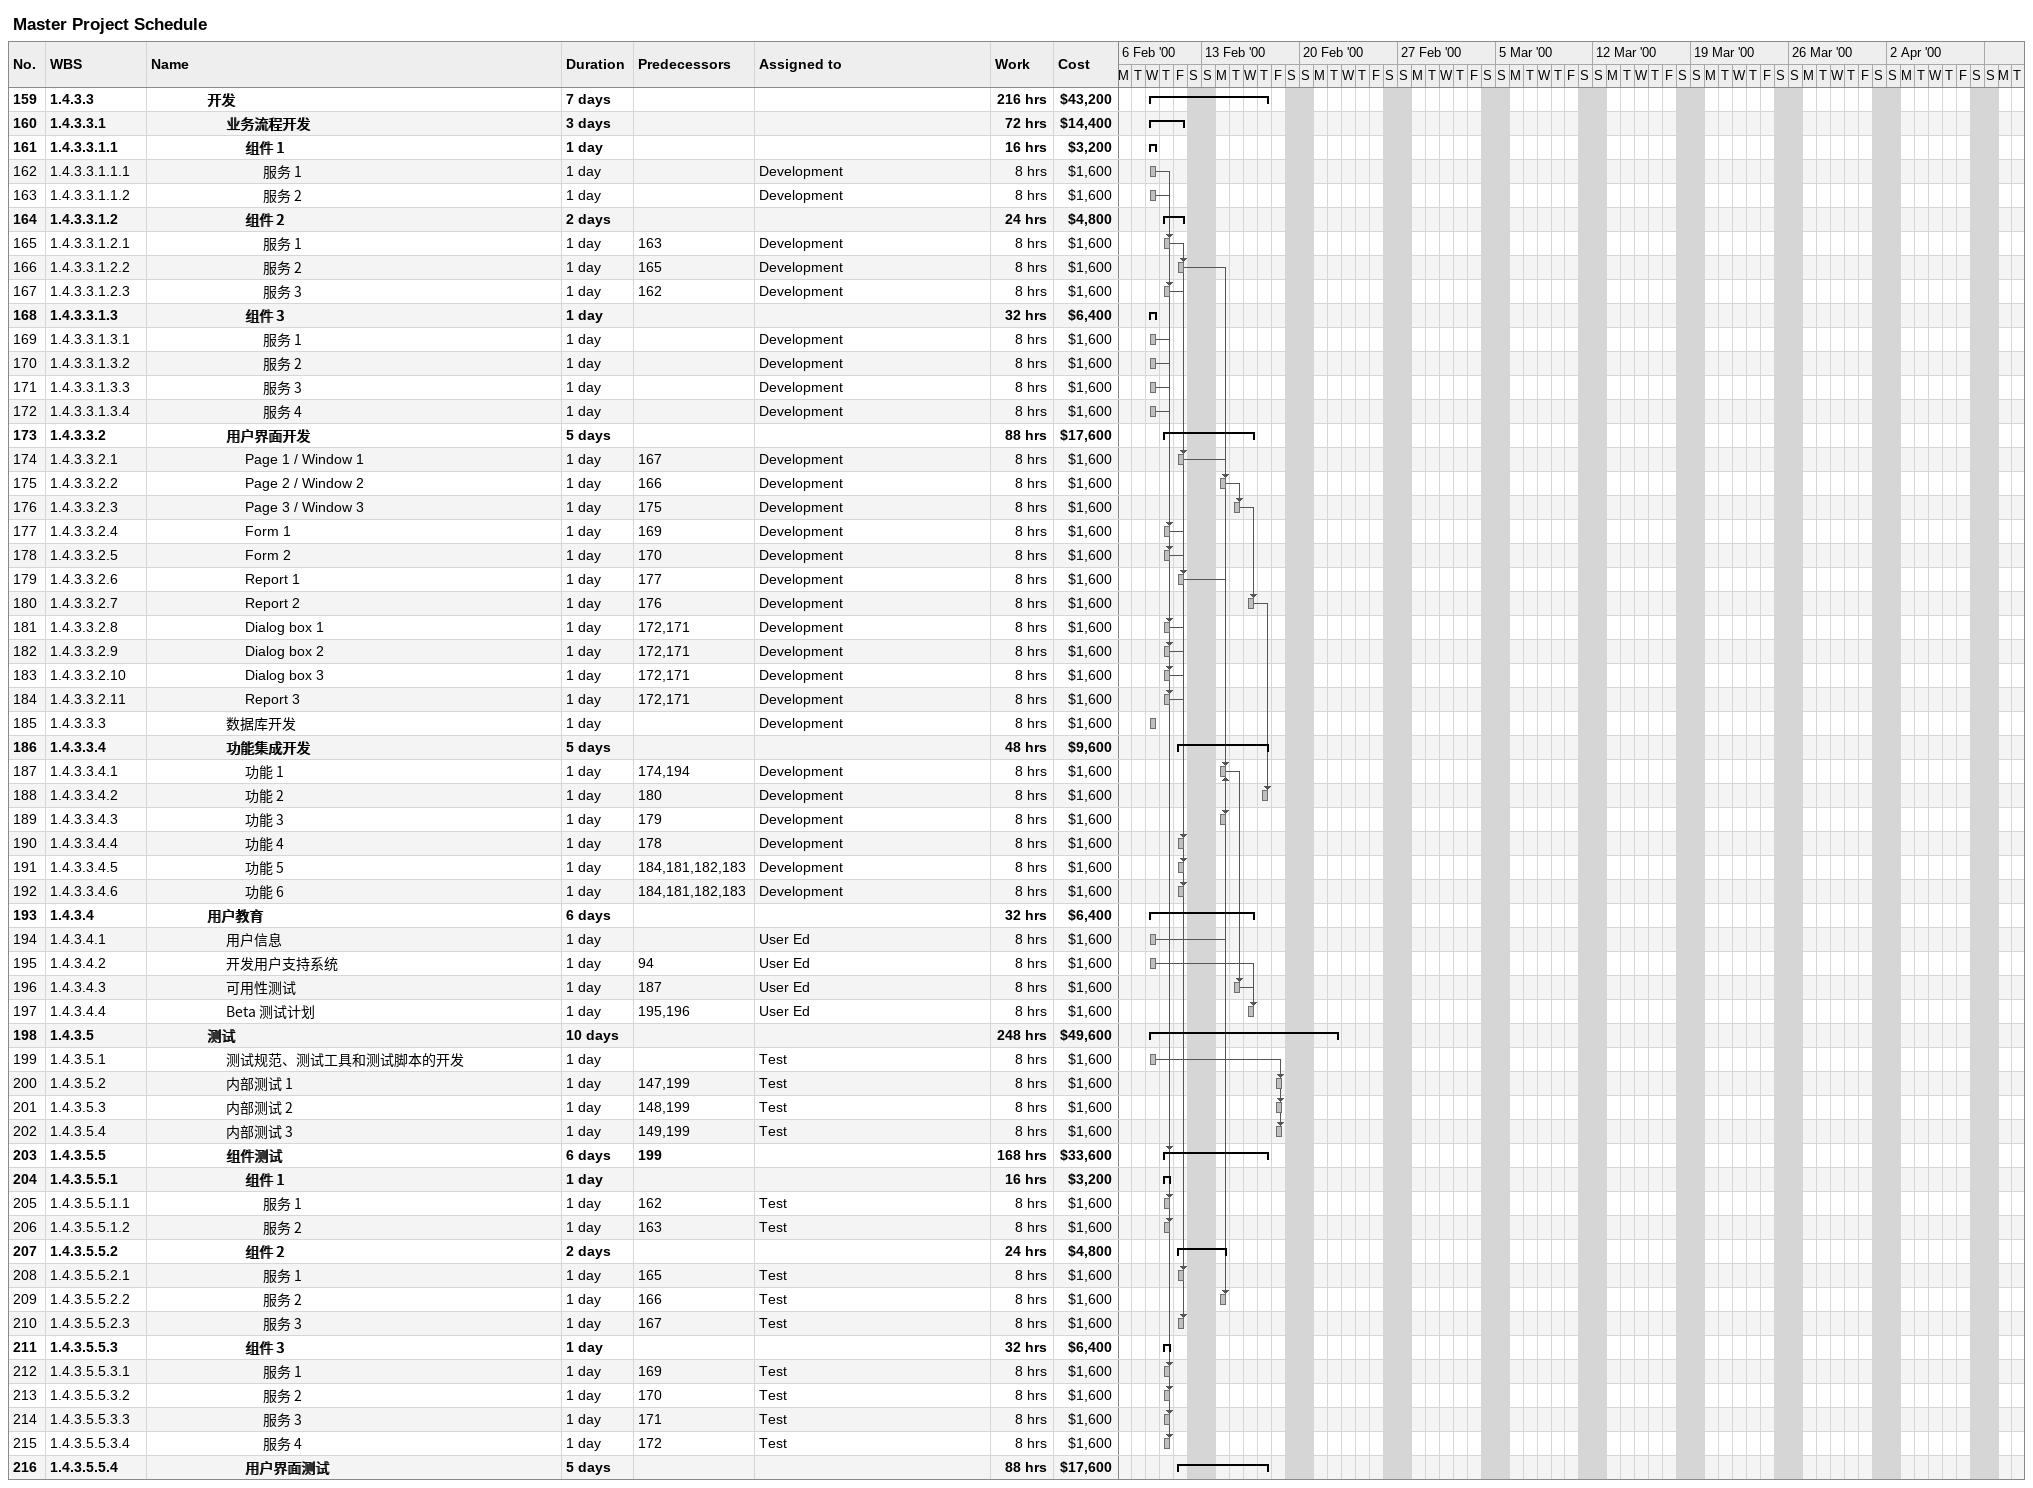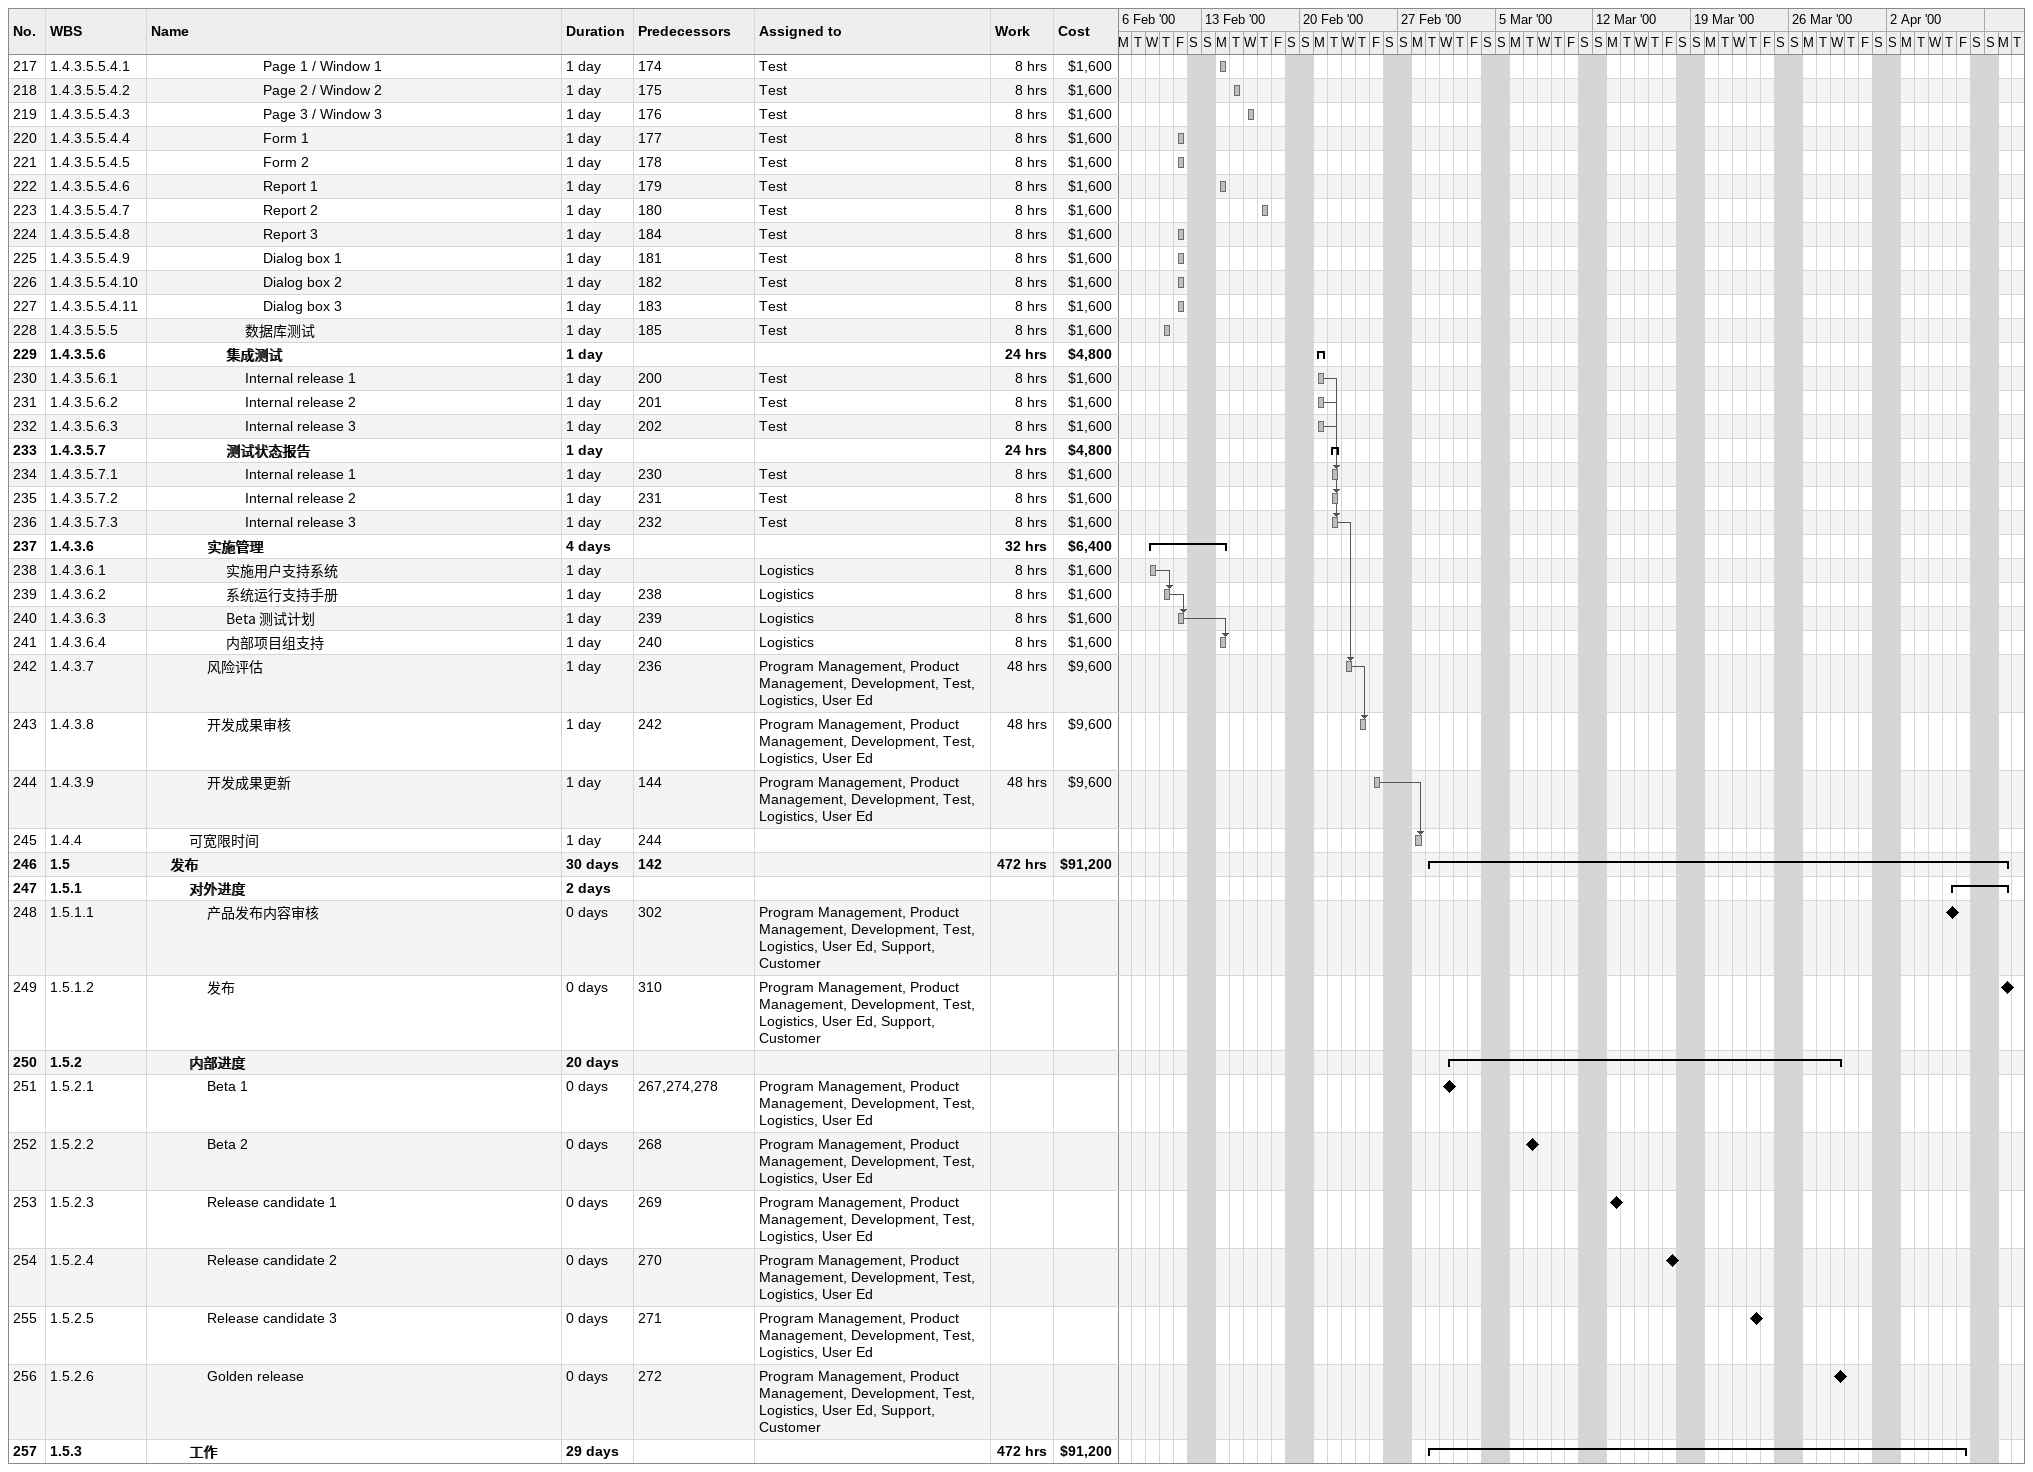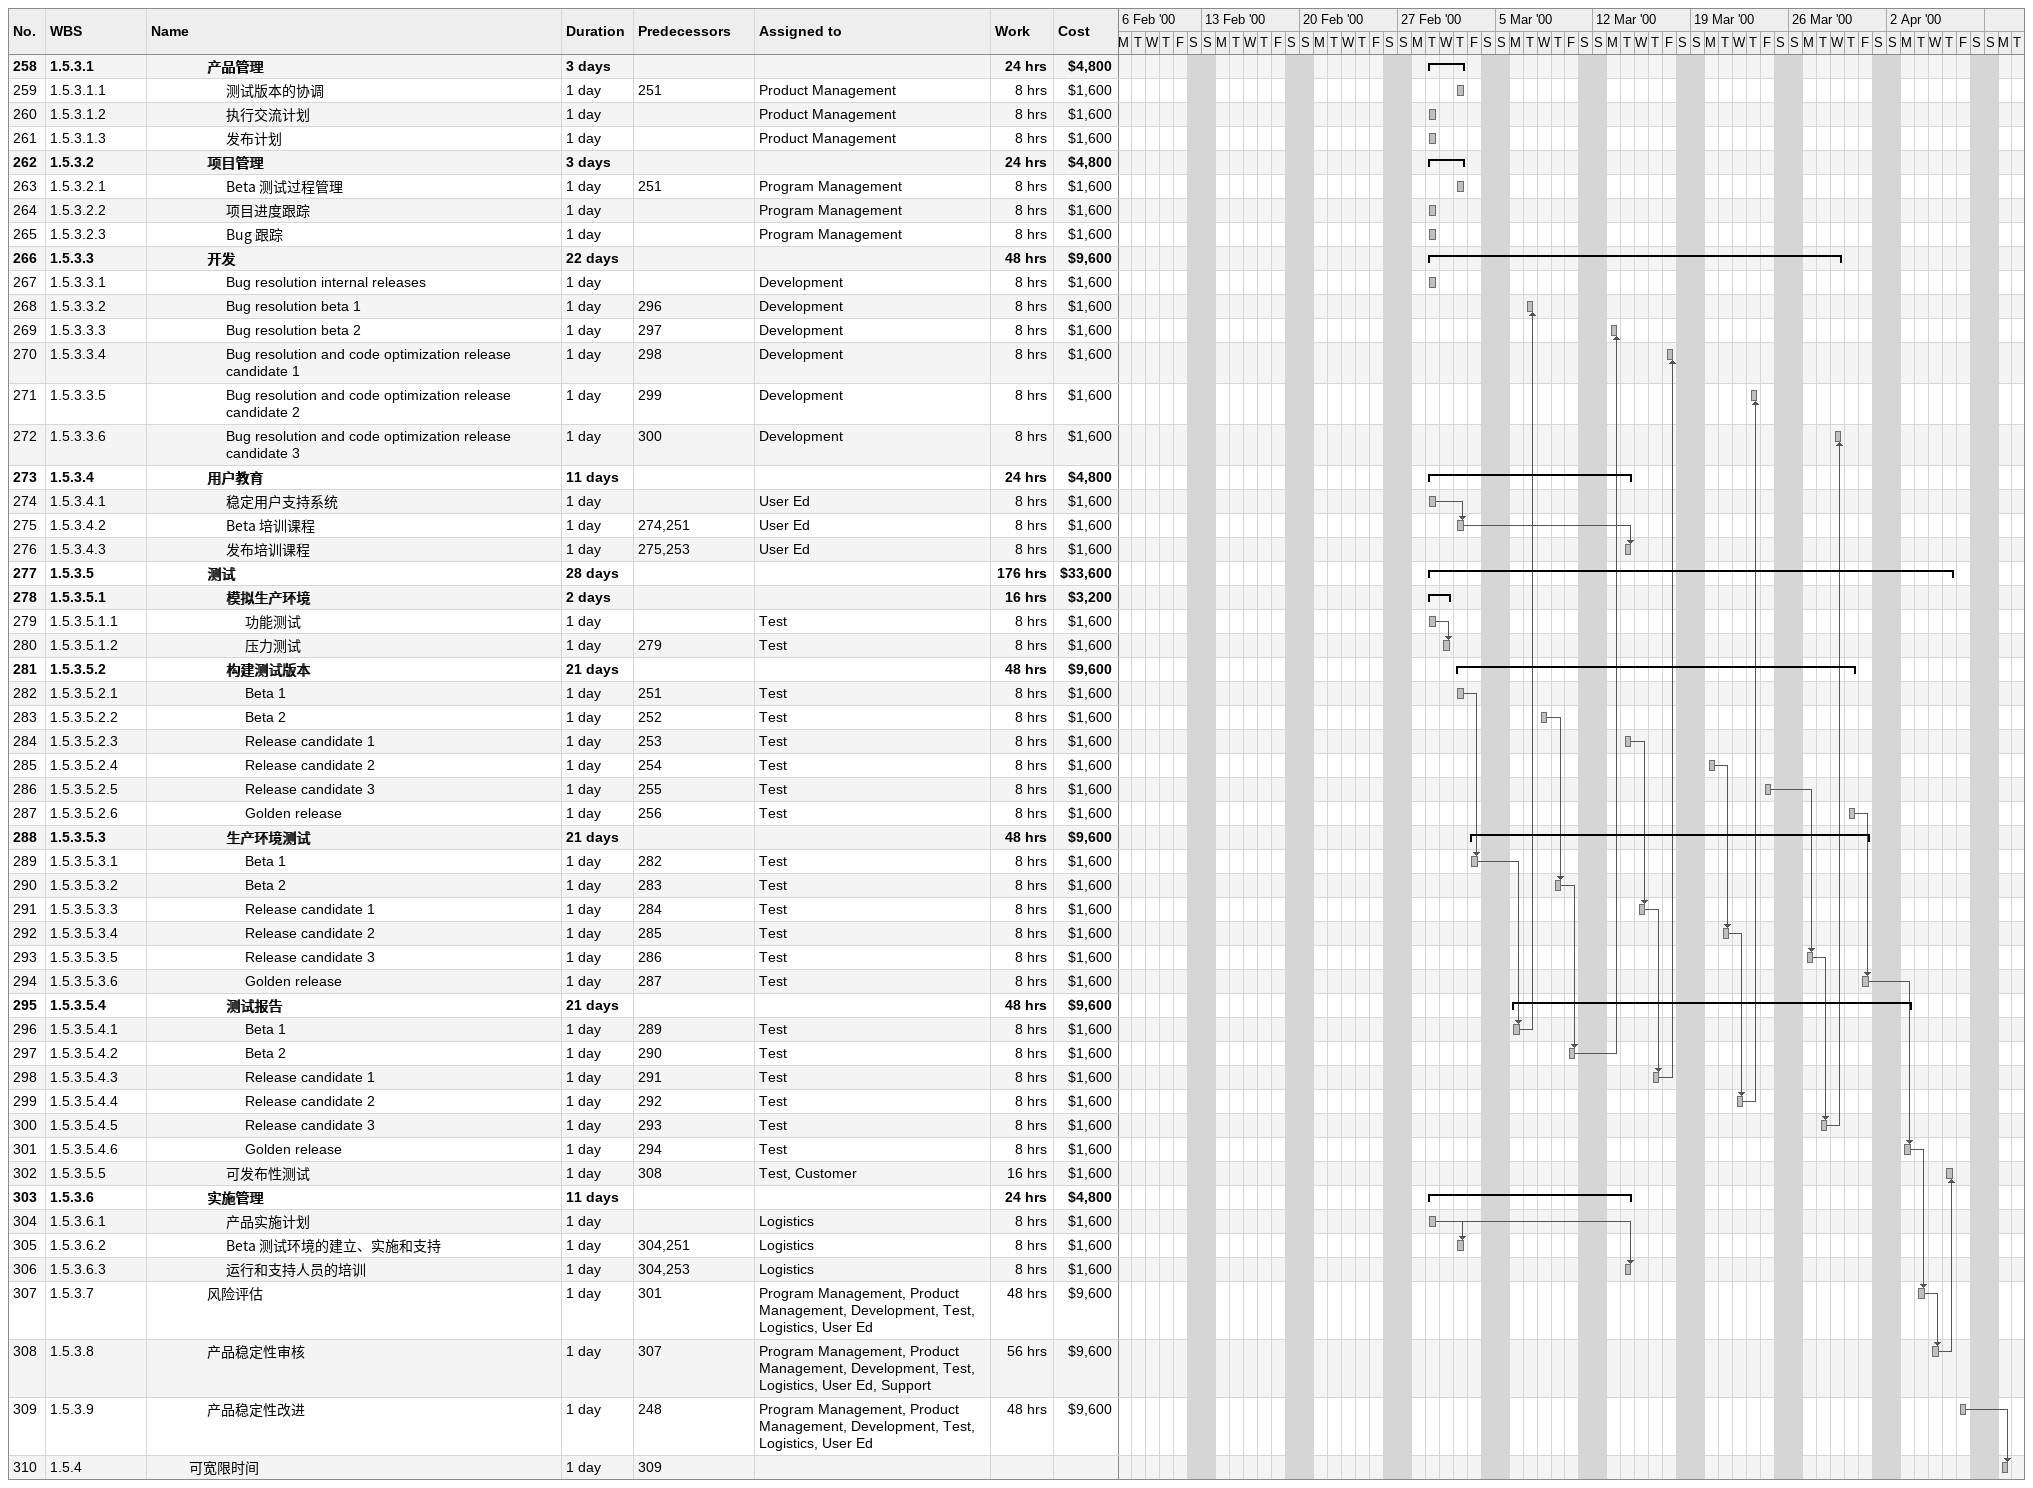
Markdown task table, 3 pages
Master Project Schedule

| ID | WBS | Task | Duration | Start | Finish | Predecessors | Resources | Work (h) | Cost ($) |
|---|---|---|---|---|---|---|---|---|---|
| 159 | 1.4.3.3 | **开发** | 7d | 2000-02-09 | 2000-02-17 |  |  | 216 | 43200 |
| 160 | 1.4.3.3.1 | **业务流程开发** | 3d | 2000-02-09 | 2000-02-11 |  |  | 72 | 14400 |
| 161 | 1.4.3.3.1.1 | **组件 1** | 1d | 2000-02-09 | 2000-02-09 |  |  | 16 | 3200 |
| 162 | 1.4.3.3.1.1.1 | 服务 1 | 1d | 2000-02-09 | 2000-02-09 |  | Development | 8 | 1600 |
| 163 | 1.4.3.3.1.1.2 | 服务 2 | 1d | 2000-02-09 | 2000-02-09 |  | Development | 8 | 1600 |
| 164 | 1.4.3.3.1.2 | **组件 2** | 2d | 2000-02-10 | 2000-02-11 |  |  | 24 | 4800 |
| 165 | 1.4.3.3.1.2.1 | 服务 1 | 1d | 2000-02-10 | 2000-02-10 | 163 | Development | 8 | 1600 |
| 166 | 1.4.3.3.1.2.2 | 服务 2 | 1d | 2000-02-11 | 2000-02-11 | 165 | Development | 8 | 1600 |
| 167 | 1.4.3.3.1.2.3 | 服务 3 | 1d | 2000-02-10 | 2000-02-10 | 162 | Development | 8 | 1600 |
| 168 | 1.4.3.3.1.3 | **组件 3** | 1d | 2000-02-09 | 2000-02-09 |  |  | 32 | 6400 |
| 169 | 1.4.3.3.1.3.1 | 服务 1 | 1d | 2000-02-09 | 2000-02-09 |  | Development | 8 | 1600 |
| 170 | 1.4.3.3.1.3.2 | 服务 2 | 1d | 2000-02-09 | 2000-02-09 |  | Development | 8 | 1600 |
| 171 | 1.4.3.3.1.3.3 | 服务 3 | 1d | 2000-02-09 | 2000-02-09 |  | Development | 8 | 1600 |
| 172 | 1.4.3.3.1.3.4 | 服务 4 | 1d | 2000-02-09 | 2000-02-09 |  | Development | 8 | 1600 |
| 173 | 1.4.3.3.2 | **用户界面开发** | 5d | 2000-02-10 | 2000-02-16 |  |  | 88 | 17600 |
| 174 | 1.4.3.3.2.1 | Page 1 / Window 1 | 1d | 2000-02-11 | 2000-02-11 | 167 | Development | 8 | 1600 |
| 175 | 1.4.3.3.2.2 | Page 2 / Window 2 | 1d | 2000-02-14 | 2000-02-14 | 166 | Development | 8 | 1600 |
| 176 | 1.4.3.3.2.3 | Page 3 / Window 3 | 1d | 2000-02-15 | 2000-02-15 | 175 | Development | 8 | 1600 |
| 177 | 1.4.3.3.2.4 | Form 1 | 1d | 2000-02-10 | 2000-02-10 | 169 | Development | 8 | 1600 |
| 178 | 1.4.3.3.2.5 | Form 2 | 1d | 2000-02-10 | 2000-02-10 | 170 | Development | 8 | 1600 |
| 179 | 1.4.3.3.2.6 | Report 1 | 1d | 2000-02-11 | 2000-02-11 | 177 | Development | 8 | 1600 |
| 180 | 1.4.3.3.2.7 | Report 2 | 1d | 2000-02-16 | 2000-02-16 | 176 | Development | 8 | 1600 |
| 181 | 1.4.3.3.2.8 | Dialog box 1 | 1d | 2000-02-10 | 2000-02-10 | 172, 171 | Development | 8 | 1600 |
| 182 | 1.4.3.3.2.9 | Dialog box 2 | 1d | 2000-02-10 | 2000-02-10 | 172, 171 | Development | 8 | 1600 |
| 183 | 1.4.3.3.2.10 | Dialog box 3 | 1d | 2000-02-10 | 2000-02-10 | 172, 171 | Development | 8 | 1600 |
| 184 | 1.4.3.3.2.11 | Report 3 | 1d | 2000-02-10 | 2000-02-10 | 172, 171 | Development | 8 | 1600 |
| 185 | 1.4.3.3.3 | 数据库开发 | 1d | 2000-02-09 | 2000-02-09 |  | Development | 8 | 1600 |
| 186 | 1.4.3.3.4 | **功能集成开发** | 5d | 2000-02-11 | 2000-02-17 |  |  | 48 | 9600 |
| 187 | 1.4.3.3.4.1 | 功能 1 | 1d | 2000-02-14 | 2000-02-14 | 174, 194 | Development | 8 | 1600 |
| 188 | 1.4.3.3.4.2 | 功能 2 | 1d | 2000-02-17 | 2000-02-17 | 180 | Development | 8 | 1600 |
| 189 | 1.4.3.3.4.3 | 功能 3 | 1d | 2000-02-14 | 2000-02-14 | 179 | Development | 8 | 1600 |
| 190 | 1.4.3.3.4.4 | 功能 4 | 1d | 2000-02-11 | 2000-02-11 | 178 | Development | 8 | 1600 |
| 191 | 1.4.3.3.4.5 | 功能 5 | 1d | 2000-02-11 | 2000-02-11 | 184, 181, 182, 183 | Development | 8 | 1600 |
| 192 | 1.4.3.3.4.6 | 功能 6 | 1d | 2000-02-11 | 2000-02-11 | 184, 181, 182, 183 | Development | 8 | 1600 |
| 193 | 1.4.3.4 | **用户教育** | 6d | 2000-02-09 | 2000-02-16 |  |  | 32 | 6400 |
| 194 | 1.4.3.4.1 | 用户信息 | 1d | 2000-02-09 | 2000-02-09 |  | User Ed | 8 | 1600 |
| 195 | 1.4.3.4.2 | 开发用户支持系统 | 1d | 2000-02-09 | 2000-02-09 | 94 | User Ed | 8 | 1600 |
| 196 | 1.4.3.4.3 | 可用性测试 | 1d | 2000-02-15 | 2000-02-15 | 187 | User Ed | 8 | 1600 |
| 197 | 1.4.3.4.4 | Beta 测试计划 | 1d | 2000-02-16 | 2000-02-16 | 195, 196 | User Ed | 8 | 1600 |
| 198 | 1.4.3.5 | **测试** | 10d | 2000-02-09 | 2000-02-22 |  |  | 248 | 49600 |
| 199 | 1.4.3.5.1 | 测试规范、测试工具和测试脚本的开发 | 1d | 2000-02-09 | 2000-02-09 |  | Test | 8 | 1600 |
| 200 | 1.4.3.5.2 | 内部测试 1 | 1d | 2000-02-18 | 2000-02-18 | 147, 199 | Test | 8 | 1600 |
| 201 | 1.4.3.5.3 | 内部测试 2 | 1d | 2000-02-18 | 2000-02-18 | 148, 199 | Test | 8 | 1600 |
| 202 | 1.4.3.5.4 | 内部测试 3 | 1d | 2000-02-18 | 2000-02-18 | 149, 199 | Test | 8 | 1600 |
| 203 | 1.4.3.5.5 | **组件测试** | 6d | 2000-02-10 | 2000-02-17 | 199 |  | 168 | 33600 |
| 204 | 1.4.3.5.5.1 | **组件 1** | 1d | 2000-02-10 | 2000-02-10 |  |  | 16 | 3200 |
| 205 | 1.4.3.5.5.1.1 | 服务 1 | 1d | 2000-02-10 | 2000-02-10 | 162 | Test | 8 | 1600 |
| 206 | 1.4.3.5.5.1.2 | 服务 2 | 1d | 2000-02-10 | 2000-02-10 | 163 | Test | 8 | 1600 |
| 207 | 1.4.3.5.5.2 | **组件 2** | 2d | 2000-02-11 | 2000-02-14 |  |  | 24 | 4800 |
| 208 | 1.4.3.5.5.2.1 | 服务 1 | 1d | 2000-02-11 | 2000-02-11 | 165 | Test | 8 | 1600 |
| 209 | 1.4.3.5.5.2.2 | 服务 2 | 1d | 2000-02-14 | 2000-02-14 | 166 | Test | 8 | 1600 |
| 210 | 1.4.3.5.5.2.3 | 服务 3 | 1d | 2000-02-11 | 2000-02-11 | 167 | Test | 8 | 1600 |
| 211 | 1.4.3.5.5.3 | **组件 3** | 1d | 2000-02-10 | 2000-02-10 |  |  | 32 | 6400 |
| 212 | 1.4.3.5.5.3.1 | 服务 1 | 1d | 2000-02-10 | 2000-02-10 | 169 | Test | 8 | 1600 |
| 213 | 1.4.3.5.5.3.2 | 服务 2 | 1d | 2000-02-10 | 2000-02-10 | 170 | Test | 8 | 1600 |
| 214 | 1.4.3.5.5.3.3 | 服务 3 | 1d | 2000-02-10 | 2000-02-10 | 171 | Test | 8 | 1600 |
| 215 | 1.4.3.5.5.3.4 | 服务 4 | 1d | 2000-02-10 | 2000-02-10 | 172 | Test | 8 | 1600 |
| 216 | 1.4.3.5.5.4 | **用户界面测试** | 5d | 2000-02-11 | 2000-02-17 |  |  | 88 | 17600 |
| 217 | 1.4.3.5.5.4.1 | Page 1 / Window 1 | 1d | 2000-02-14 | 2000-02-14 | 174 | Test | 8 | 1600 |
| 218 | 1.4.3.5.5.4.2 | Page 2 / Window 2 | 1d | 2000-02-15 | 2000-02-15 | 175 | Test | 8 | 1600 |
| 219 | 1.4.3.5.5.4.3 | Page 3 / Window 3 | 1d | 2000-02-16 | 2000-02-16 | 176 | Test | 8 | 1600 |
| 220 | 1.4.3.5.5.4.4 | Form 1 | 1d | 2000-02-11 | 2000-02-11 | 177 | Test | 8 | 1600 |
| 221 | 1.4.3.5.5.4.5 | Form 2 | 1d | 2000-02-11 | 2000-02-11 | 178 | Test | 8 | 1600 |
| 222 | 1.4.3.5.5.4.6 | Report 1 | 1d | 2000-02-14 | 2000-02-14 | 179 | Test | 8 | 1600 |
| 223 | 1.4.3.5.5.4.7 | Report 2 | 1d | 2000-02-17 | 2000-02-17 | 180 | Test | 8 | 1600 |
| 224 | 1.4.3.5.5.4.8 | Report 3 | 1d | 2000-02-11 | 2000-02-11 | 184 | Test | 8 | 1600 |
| 225 | 1.4.3.5.5.4.9 | Dialog box 1 | 1d | 2000-02-11 | 2000-02-11 | 181 | Test | 8 | 1600 |
| 226 | 1.4.3.5.5.4.10 | Dialog box 2 | 1d | 2000-02-11 | 2000-02-11 | 182 | Test | 8 | 1600 |
| 227 | 1.4.3.5.5.4.11 | Dialog box 3 | 1d | 2000-02-11 | 2000-02-11 | 183 | Test | 8 | 1600 |
| 228 | 1.4.3.5.5.5 | 数据库测试 | 1d | 2000-02-10 | 2000-02-10 | 185 | Test | 8 | 1600 |
| 229 | 1.4.3.5.6 | **集成测试** | 1d | 2000-02-21 | 2000-02-21 |  |  | 24 | 4800 |
| 230 | 1.4.3.5.6.1 | Internal release 1 | 1d | 2000-02-21 | 2000-02-21 | 200 | Test | 8 | 1600 |
| 231 | 1.4.3.5.6.2 | Internal release 2 | 1d | 2000-02-21 | 2000-02-21 | 201 | Test | 8 | 1600 |
| 232 | 1.4.3.5.6.3 | Internal release 3 | 1d | 2000-02-21 | 2000-02-21 | 202 | Test | 8 | 1600 |
| 233 | 1.4.3.5.7 | **测试状态报告** | 1d | 2000-02-22 | 2000-02-22 |  |  | 24 | 4800 |
| 234 | 1.4.3.5.7.1 | Internal release 1 | 1d | 2000-02-22 | 2000-02-22 | 230 | Test | 8 | 1600 |
| 235 | 1.4.3.5.7.2 | Internal release 2 | 1d | 2000-02-22 | 2000-02-22 | 231 | Test | 8 | 1600 |
| 236 | 1.4.3.5.7.3 | Internal release 3 | 1d | 2000-02-22 | 2000-02-22 | 232 | Test | 8 | 1600 |
| 237 | 1.4.3.6 | **实施管理** | 4d | 2000-02-09 | 2000-02-14 |  |  | 32 | 6400 |
| 238 | 1.4.3.6.1 | 实施用户支持系统 | 1d | 2000-02-09 | 2000-02-09 |  | Logistics | 8 | 1600 |
| 239 | 1.4.3.6.2 | 系统运行支持手册 | 1d | 2000-02-10 | 2000-02-10 | 238 | Logistics | 8 | 1600 |
| 240 | 1.4.3.6.3 | Beta 测试计划 | 1d | 2000-02-11 | 2000-02-11 | 239 | Logistics | 8 | 1600 |
| 241 | 1.4.3.6.4 | 内部项目组支持 | 1d | 2000-02-14 | 2000-02-14 | 240 | Logistics | 8 | 1600 |
| 242 | 1.4.3.7 | 风险评估 | 1d | 2000-02-23 | 2000-02-23 | 236 | Program Management, Product Management, Development, Test, Logistics, User Ed | 48 | 9600 |
| 243 | 1.4.3.8 | 开发成果审核 | 1d | 2000-02-24 | 2000-02-24 | 242 | Program Management, Product Management, Development, Test, Logistics, User Ed | 48 | 9600 |
| 244 | 1.4.3.9 | 开发成果更新 | 1d | 2000-02-25 | 2000-02-25 | 144 | Program Management, Product Management, Development, Test, Logistics, User Ed | 48 | 9600 |
| 245 | 1.4.4 | 可宽限时间 | 1d | 2000-02-28 | 2000-02-28 | 244 |  |  |  |
| 246 | 1.5 | **发布** | 30d | 2000-02-29 | 2000-04-10 | 142 |  | 472 | 91200 |
| 247 | 1.5.1 | **对外进度** | 2d | 2000-04-06 | 2000-04-10 |  |  |  |  |
| 248 | 1.5.1.1 | 产品发布内容审核 | 0d | 2000-04-06 | 2000-04-06 | 302 | Program Management, Product Management, Development, Test, Logistics, User Ed, Support, Customer |  |  |
| 249 | 1.5.1.2 | 发布 | 0d | 2000-04-10 | 2000-04-10 | 310 | Program Management, Product Management, Development, Test, Logistics, User Ed, Support, Customer |  |  |
| 250 | 1.5.2 | **内部进度** | 20d | 2000-03-01 | 2000-03-29 |  |  |  |  |
| 251 | 1.5.2.1 | Beta 1 | 0d | 2000-03-01 | 2000-03-01 | 267, 274, 278 | Program Management, Product Management, Development, Test, Logistics, User Ed |  |  |
| 252 | 1.5.2.2 | Beta 2 | 0d | 2000-03-07 | 2000-03-07 | 268 | Program Management, Product Management, Development, Test, Logistics, User Ed |  |  |
| 253 | 1.5.2.3 | Release candidate 1 | 0d | 2000-03-13 | 2000-03-13 | 269 | Program Management, Product Management, Development, Test, Logistics, User Ed |  |  |
| 254 | 1.5.2.4 | Release candidate 2 | 0d | 2000-03-17 | 2000-03-17 | 270 | Program Management, Product Management, Development, Test, Logistics, User Ed |  |  |
| 255 | 1.5.2.5 | Release candidate 3 | 0d | 2000-03-23 | 2000-03-23 | 271 | Program Management, Product Management, Development, Test, Logistics, User Ed |  |  |
| 256 | 1.5.2.6 | Golden release | 0d | 2000-03-29 | 2000-03-29 | 272 | Program Management, Product Management, Development, Test, Logistics, User Ed, Support, Customer |  |  |
| 257 | 1.5.3 | **工作** | 29d | 2000-02-29 | 2000-04-07 |  |  | 472 | 91200 |
| 258 | 1.5.3.1 | **产品管理** | 3d | 2000-02-29 | 2000-03-02 |  |  | 24 | 4800 |
| 259 | 1.5.3.1.1 | 测试版本的协调 | 1d | 2000-03-02 | 2000-03-02 | 251 | Product Management | 8 | 1600 |
| 260 | 1.5.3.1.2 | 执行交流计划 | 1d | 2000-02-29 | 2000-02-29 |  | Product Management | 8 | 1600 |
| 261 | 1.5.3.1.3 | 发布计划 | 1d | 2000-02-29 | 2000-02-29 |  | Product Management | 8 | 1600 |
| 262 | 1.5.3.2 | **项目管理** | 3d | 2000-02-29 | 2000-03-02 |  |  | 24 | 4800 |
| 263 | 1.5.3.2.1 | Beta 测试过程管理 | 1d | 2000-03-02 | 2000-03-02 | 251 | Program Management | 8 | 1600 |
| 264 | 1.5.3.2.2 | 项目进度跟踪 | 1d | 2000-02-29 | 2000-02-29 |  | Program Management | 8 | 1600 |
| 265 | 1.5.3.2.3 | Bug 跟踪 | 1d | 2000-02-29 | 2000-02-29 |  | Program Management | 8 | 1600 |
| 266 | 1.5.3.3 | **开发** | 22d | 2000-02-29 | 2000-03-29 |  |  | 48 | 9600 |
| 267 | 1.5.3.3.1 | Bug resolution internal releases | 1d | 2000-02-29 | 2000-02-29 |  | Development | 8 | 1600 |
| 268 | 1.5.3.3.2 | Bug resolution beta 1 | 1d | 2000-03-07 | 2000-03-07 | 296 | Development | 8 | 1600 |
| 269 | 1.5.3.3.3 | Bug resolution beta 2 | 1d | 2000-03-13 | 2000-03-13 | 297 | Development | 8 | 1600 |
| 270 | 1.5.3.3.4 | Bug resolution and code optimization release candidate 1 | 1d | 2000-03-17 | 2000-03-17 | 298 | Development | 8 | 1600 |
| 271 | 1.5.3.3.5 | Bug resolution and code optimization release candidate 2 | 1d | 2000-03-23 | 2000-03-23 | 299 | Development | 8 | 1600 |
| 272 | 1.5.3.3.6 | Bug resolution and code optimization release candidate 3 | 1d | 2000-03-29 | 2000-03-29 | 300 | Development | 8 | 1600 |
| 273 | 1.5.3.4 | **用户教育** | 11d | 2000-02-29 | 2000-03-14 |  |  | 24 | 4800 |
| 274 | 1.5.3.4.1 | 稳定用户支持系统 | 1d | 2000-02-29 | 2000-02-29 |  | User Ed | 8 | 1600 |
| 275 | 1.5.3.4.2 | Beta 培训课程 | 1d | 2000-03-02 | 2000-03-02 | 274, 251 | User Ed | 8 | 1600 |
| 276 | 1.5.3.4.3 | 发布培训课程 | 1d | 2000-03-14 | 2000-03-14 | 275, 253 | User Ed | 8 | 1600 |
| 277 | 1.5.3.5 | **测试** | 28d | 2000-02-29 | 2000-04-06 |  |  | 176 | 33600 |
| 278 | 1.5.3.5.1 | **模拟生产环境** | 2d | 2000-02-29 | 2000-03-01 |  |  | 16 | 3200 |
| 279 | 1.5.3.5.1.1 | 功能测试 | 1d | 2000-02-29 | 2000-02-29 |  | Test | 8 | 1600 |
| 280 | 1.5.3.5.1.2 | 压力测试 | 1d | 2000-03-01 | 2000-03-01 | 279 | Test | 8 | 1600 |
| 281 | 1.5.3.5.2 | **构建测试版本** | 21d | 2000-03-02 | 2000-03-30 |  |  | 48 | 9600 |
| 282 | 1.5.3.5.2.1 | Beta 1 | 1d | 2000-03-02 | 2000-03-02 | 251 | Test | 8 | 1600 |
| 283 | 1.5.3.5.2.2 | Beta 2 | 1d | 2000-03-08 | 2000-03-08 | 252 | Test | 8 | 1600 |
| 284 | 1.5.3.5.2.3 | Release candidate 1 | 1d | 2000-03-14 | 2000-03-14 | 253 | Test | 8 | 1600 |
| 285 | 1.5.3.5.2.4 | Release candidate 2 | 1d | 2000-03-20 | 2000-03-20 | 254 | Test | 8 | 1600 |
| 286 | 1.5.3.5.2.5 | Release candidate 3 | 1d | 2000-03-24 | 2000-03-24 | 255 | Test | 8 | 1600 |
| 287 | 1.5.3.5.2.6 | Golden release | 1d | 2000-03-30 | 2000-03-30 | 256 | Test | 8 | 1600 |
| 288 | 1.5.3.5.3 | **生产环境测试** | 21d | 2000-03-03 | 2000-03-31 |  |  | 48 | 9600 |
| 289 | 1.5.3.5.3.1 | Beta 1 | 1d | 2000-03-03 | 2000-03-03 | 282 | Test | 8 | 1600 |
| 290 | 1.5.3.5.3.2 | Beta 2 | 1d | 2000-03-09 | 2000-03-09 | 283 | Test | 8 | 1600 |
| 291 | 1.5.3.5.3.3 | Release candidate 1 | 1d | 2000-03-15 | 2000-03-15 | 284 | Test | 8 | 1600 |
| 292 | 1.5.3.5.3.4 | Release candidate 2 | 1d | 2000-03-21 | 2000-03-21 | 285 | Test | 8 | 1600 |
| 293 | 1.5.3.5.3.5 | Release candidate 3 | 1d | 2000-03-27 | 2000-03-27 | 286 | Test | 8 | 1600 |
| 294 | 1.5.3.5.3.6 | Golden release | 1d | 2000-03-31 | 2000-03-31 | 287 | Test | 8 | 1600 |
| 295 | 1.5.3.5.4 | **测试报告** | 21d | 2000-03-06 | 2000-04-03 |  |  | 48 | 9600 |
| 296 | 1.5.3.5.4.1 | Beta 1 | 1d | 2000-03-06 | 2000-03-06 | 289 | Test | 8 | 1600 |
| 297 | 1.5.3.5.4.2 | Beta 2 | 1d | 2000-03-10 | 2000-03-10 | 290 | Test | 8 | 1600 |
| 298 | 1.5.3.5.4.3 | Release candidate 1 | 1d | 2000-03-16 | 2000-03-16 | 291 | Test | 8 | 1600 |
| 299 | 1.5.3.5.4.4 | Release candidate 2 | 1d | 2000-03-22 | 2000-03-22 | 292 | Test | 8 | 1600 |
| 300 | 1.5.3.5.4.5 | Release candidate 3 | 1d | 2000-03-28 | 2000-03-28 | 293 | Test | 8 | 1600 |
| 301 | 1.5.3.5.4.6 | Golden release | 1d | 2000-04-03 | 2000-04-03 | 294 | Test | 8 | 1600 |
| 302 | 1.5.3.5.5 | 可发布性测试 | 1d | 2000-04-06 | 2000-04-06 | 308 | Test, Customer | 16 | 1600 |
| 303 | 1.5.3.6 | **实施管理** | 11d | 2000-02-29 | 2000-03-14 |  |  | 24 | 4800 |
| 304 | 1.5.3.6.1 | 产品实施计划 | 1d | 2000-02-29 | 2000-02-29 |  | Logistics | 8 | 1600 |
| 305 | 1.5.3.6.2 | Beta 测试环境的建立、实施和支持 | 1d | 2000-03-02 | 2000-03-02 | 304, 251 | Logistics | 8 | 1600 |
| 306 | 1.5.3.6.3 | 运行和支持人员的培训 | 1d | 2000-03-14 | 2000-03-14 | 304, 253 | Logistics | 8 | 1600 |
| 307 | 1.5.3.7 | 风险评估 | 1d | 2000-04-04 | 2000-04-04 | 301 | Program Management, Product Management, Development, Test, Logistics, User Ed | 48 | 9600 |
| 308 | 1.5.3.8 | 产品稳定性审核 | 1d | 2000-04-05 | 2000-04-05 | 307 | Program Management, Product Management, Development, Test, Logistics, User Ed, Support | 56 | 9600 |
| 309 | 1.5.3.9 | 产品稳定性改进 | 1d | 2000-04-07 | 2000-04-07 | 248 | Program Management, Product Management, Development, Test, Logistics, User Ed | 48 | 9600 |
| 310 | 1.5.4 | 可宽限时间 | 1d | 2000-04-10 | 2000-04-10 | 309 |  |  |  |
